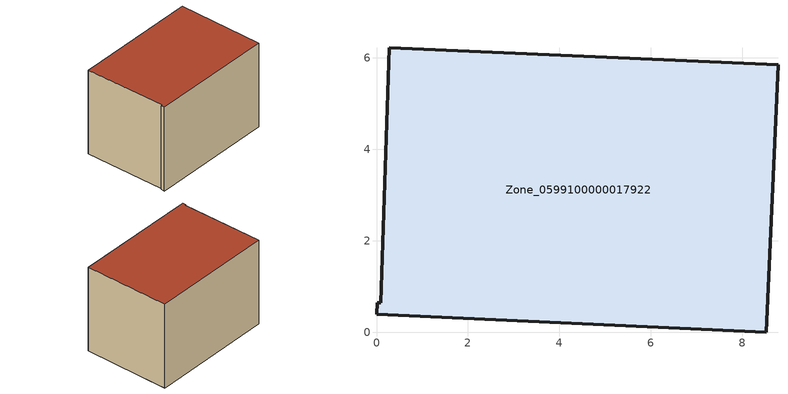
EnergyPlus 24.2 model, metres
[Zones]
Zone_0599100000017922
 floor ground (C_G): 0.28,6.22 8.78,5.85 8.53,0 0,0.39 0.01,0.65 0.09,0.64 z1.52
 wall outside (C_F): 8.53,0 8.78,5.85 0.28,6.22 0.09,0.64 0.01,0.65 0,0.39 8.53,0 z1.52:7.5
 roof outside (C_R): 8.78,5.85 0.28,6.22 0.09,0.64 0.01,0.65 0,0.39 8.53,0 z7.5
[BUILDING]
Pand.0599100000017922: North Axis=0; Terrain=City; Loads Convergence Tolerance Value=0.04; Temperature Convergence Tolerance Value=0.4; Solar Distribution=FullExterior; Maximum Number of Warmup Days=25; Minimum Number of Warmup Days=1
[Site:Location]
Rotterdam.The.Hague.AP_ZH_NLD Design_Conditions: Latitude=51.96; Longitude=4.45; Time Zone=1; Elevation=-4.5
[SITE:GROUNDTEMPERATURE:BUILDINGSURFACE]
18, 18, 18, 18, 18, 18, 18, 18, 18, 18, 18, 18
[MATERIAL] Thermal Absorptance=0.9; Solar Absorptance=0.7; Visible Absorptance=0.7
Name | Roughness | Thickness | Conductivity | Density | Specific Heat
G.TI.1946-1964 | MediumSmooth | 0.15 | 1 | 540 | 1210
F.TI.1946-1964 | Rough | 0.3 | 0.857143 | 1920 | 840
R.TI.1946-1964 | MediumRough | 0.2 | 0.277778 | 1500 | 1000
[CONSTRUCTION]
C_G: G.TI.1946-1964
C_F: F.TI.1946-1964
C_R: R.TI.1946-1964
[ZONE]
Zone_0599100000017922: Type=1; Multiplier=1; Ceiling Height=Autocalculate; Volume=Autocalculate; Floor Area=autocalculate; Part of Total Floor Area=Yes
[ZONEINFILTRATION:DESIGNFLOWRATE]
Infil_Zone_0599100000017922: Zone or ZoneList or Space or SpaceList=Zone_0599100000017922; Schedule=AlwaysOn; Design Flow Rate Calculation Method=Flow/Area; Flow Rate per Floor Area=0.003; Constant Term Coefficient=1; Temperature Term Coefficient=0; Velocity Term Coefficient=0; Velocity Squared Term Coefficient=0
[HVACTEMPLATE:ZONE:IDEALLOADSAIRSYSTEM]
Zone_0599100000017922: Maximum Heating Supply Air Temperature=50; Minimum Cooling Supply Air Temperature=13; Maximum Heating Supply Air Humidity Ratio=0.0156; Minimum Cooling Supply Air Humidity Ratio=0.0077; Heating Limit=NoLimit; Cooling Limit=NoLimit; Dehumidification Control Type=ConstantSensibleHeatRatio; Cooling Sensible Heat Ratio=0.7; Dehumidification Setpoint=60; Humidification Control Type=None; Humidification Setpoint=30; Outdoor Air Method=None; Outdoor Air Flow Rate per Person=0.00944; Outdoor Air Flow Rate per Zone Floor Area=0; Outdoor Air Flow Rate per Zone=0; Demand Controlled Ventilation Type=None; Outdoor Air Economizer Type=NoEconomizer; Heat Recovery Type=None; Sensible Heat Recovery Effectiveness=0.7; Latent Heat Recovery Effectiveness=0.65
[ZONECONTROL:THERMOSTAT]
ThermostatControl_Zone_0599100000017922: Zone or ZoneList=Zone_0599100000017922; Control Type Schedule=DualSetpointControlType; Control 1=Thermostat_Zone_0599100000017922; Temperature Difference Between Cutout And Setpoint=0
[THERMOSTATSETPOINT:DUALSETPOINT]
Thermostat_Zone_0599100000017922: Heating Setpoint Temperature Schedule=HeatingSetpoint_Zone_0599100000017922; Cooling Setpoint Temperature Schedule=CoolingSetpoint_Zone_0599100000017922
[SCHEDULE:COMPACT]
HeatingSetpoint_Zone_0599100000017922: Through: 12/31, For: AllDays, Until: 24:00, 21
CoolingSetpoint_Zone_0599100000017922: Through: 12/31, For: AllDays, Until: 24:00, 24
DualSetpointControlType: Through: 12/31, For: AllDays, Until: 24:00, 4
AlwaysOn: Through: 12/31, For: AllDays, Until: 24:00, 1
